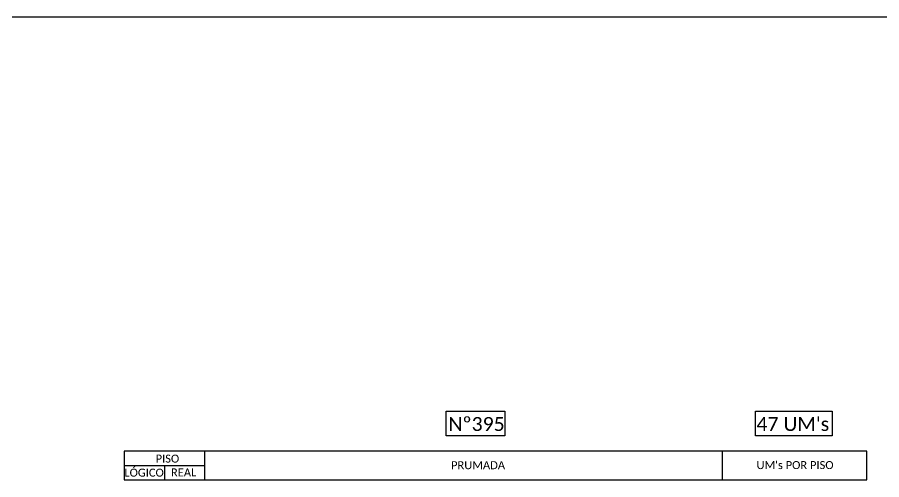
# Model space of a CAD drawing. Header units: metres. Extents: x -1286 to 449, y -500 to 94.
# Drawn here: x 23.4 to 271.7, y -38.8 to 94.2 of the extents above; entities that cross this region are included whole.
import ezdxf

# ---------------------------------------------------------------- set-up
doc = ezdxf.new("R2010")
doc.units = ezdxf.units.M
doc.styles.add('WMF-Calibri0', font='calibri.ttf')

msp = doc.modelspace()

# ---------------------------------------------------------------- linework, layer by layer
msp.add_lwpolyline([(-392.46, -499.81), (448.54, -499.81), (448.54, 94.19), (-392.46, 94.19)], close=True)
at = {"color": 7}
for points in [[(146.53, -19.08), (163.43, -19.08), (163.43, -26.12), (146.53, -26.12)], [(235.45, -19.08), (257.45, -19.08), (257.45, -26.12), (235.45, -26.12)]]:
    msp.add_lwpolyline(points, close=True, dxfattribs=at)
at = {"color": 0}
for points in [[(267.42, -30.56), (54.1, -30.56)], [(54.1, -34.67), (77.25, -34.67)], [(54.1, -38.78), (267.42, -38.78)]]:
    msp.add_lwpolyline(points, dxfattribs=at)
for points in [[(54.1, -30.56), (54.1, -38.78)], [(77.25, -38.78), (77.25, -30.56)], [(225.83, -30.56), (225.83, -38.78)], [(267.42, -38.78), (267.42, -30.56)], [(65.68, -34.67), (65.68, -38.78)], [(54.1, -38.78), (267.42, -38.78)]]:
    msp.add_lwpolyline(points)

# ---------------------------------------------------------------- texts
at = {"color": 7, "style": 'WMF-Calibri0'}
for s, p in [('Nº395', (147.23, -24.76)), ("47 UM's", (235.71, -24.76))]:
    msp.add_text(s, height=4, dxfattribs=at).set_placement(p)
at = {"color": 0, "style": 'WMF-Calibri0'}
for s, p in [('     PISO', (59.07, -33.86)), ('PRUMADA', (147.97, -35.75)), ("UM's POR PISO", (235.71, -35.72)), ('  LÓGICO', (52.52, -37.89)), ('    REAL', (64.28, -37.83))]:
    msp.add_text(s, height=2.3, dxfattribs=at).set_placement(p)

doc.saveas('drawing.dxf')
